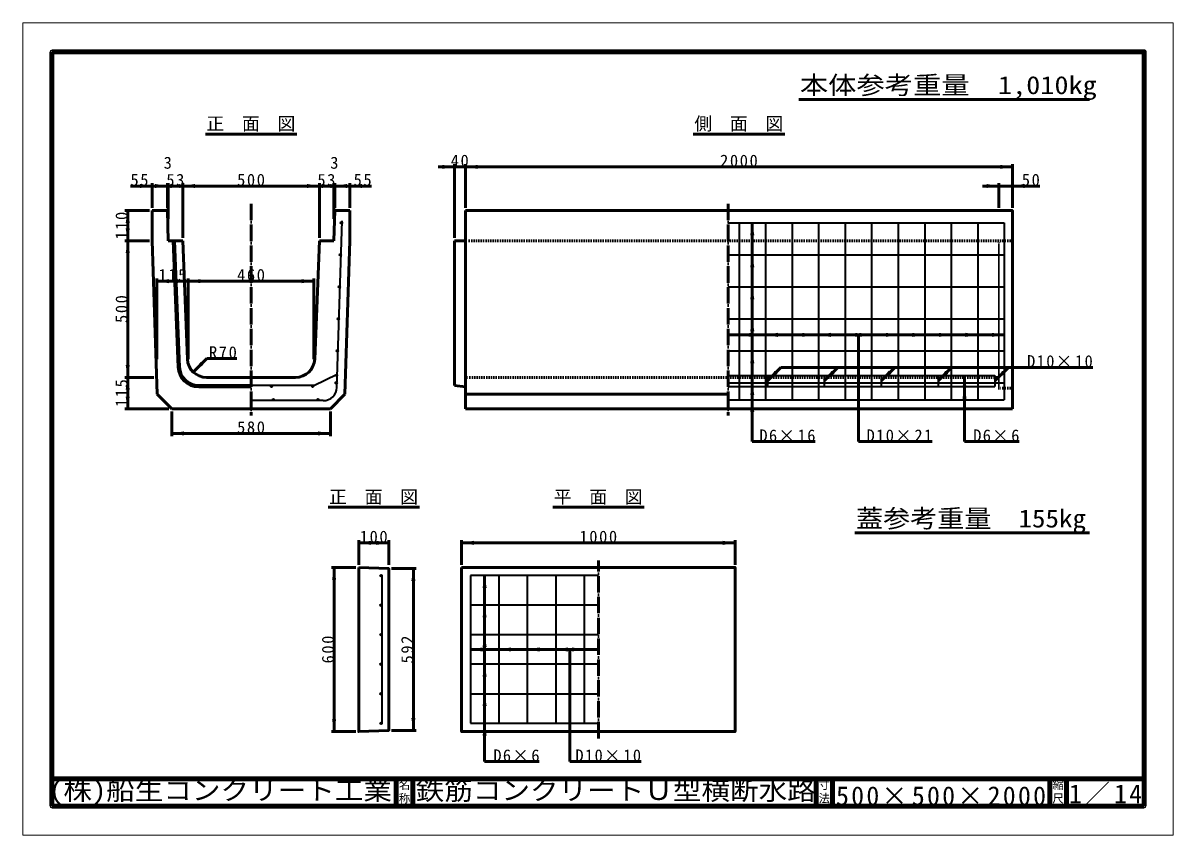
# Model space of a CAD drawing. Units: millimetres, scale not verified. Extents: x -2102 to 2102, y -1485 to 1485.
import ezdxf
from ezdxf.enums import TextEntityAlignment as Align

# ---------------------------------------------------------------- set-up
doc = ezdxf.new("R2010")
doc.units = ezdxf.units.MM
doc.header["$LTSCALE"] = 5
doc.linetypes.add('DOTTED', pattern=[1.75, 0.25, -1.5])
doc.linetypes.add('LONG_DASHED_DOTTED', pattern=[15.25, 12, -1.5, 0.25, -1.5])
doc.layers.add('0-0_V-nasSTD', color=7, linetype='Continuous', lineweight=50)
doc.layers.add('0-1_0', color=7, linetype='Continuous', lineweight=50)
doc.styles.add('ＭＳ ゴシック', font='')
doc.styles.get('ＭＳ ゴシック').set_extended_font_data('MS Gothic')

msp = doc.modelspace()

# ---------------------------------------------------------------- hatches: boundary and pattern name
at = {"layer": '0-0_V-nasSTD'}
for points in [[(-935.124, 753.789, 1), (-941.124, 753.789, 1)], [(-938.953, 636.789, 1), (-944.953, 636.789, 1)], [(-942.781, 519.789, 1), (-948.781, 519.789, 1)], [(-946.61, 402.789, 1), (-952.61, 402.789, 1)], [(-950.439, 285.789, 1), (-956.439, 285.789, 1)], [(-954.267, 168.789, 1), (-960.267, 168.789, 1)], [(-953.368, 195.997, 1), (-959.368, 195.997, 1)], [(-1190.624, 155.789, 1), (-1196.624, 155.789, 1)], [(-1040.624, 155.789, 1), (-1046.624, 155.789, 1)], [(-1184.124, 106.789, 1), (-1190.124, 106.789, 1)], [(-1021.124, 106.789, 1), (-1027.124, 106.789, 1)]]:
    msp.add_hatch(color=256, dxfattribs=at).paths.add_polyline_path(points)

# ---------------------------------------------------------------- linework, layer by layer
at = {"layer": '0-0_V-nasSTD', "lineweight": 100}
for p, q in [((-1997.5, 1380), (-1997.5, -1380)), ((-737.5, -1280), (-737.5, -1380)), ((-677.5, -1280), (-677.5, -1380)), ((797.5, -1280), (797.5, -1380)), ((857.5, -1280), (857.5, -1380)), ((1652.5, -1280), (1652.5, -1380)), ((1652.5, -1280), (1652.5, -1380)), ((1712.5, -1280), (1712.5, -1380)), ((-1997.5, -1380), (1997.5, -1380))]:
    msp.add_line(p, q, dxfattribs=at)
at = {"layer": '0-0_V-nasSTD'}
for p, q in [((-524.429, 968.789), (-524.429, 698.789)), ((-484.429, 968.789), (-484.429, 808.789)), ((1515.571, 968.789), (1515.571, 808.789)), ((-484.429, 958.789), (1515.571, 958.789)), ((-1709.624, 888.789), (-1629.624, 888.789)), ((-1629.624, 898.789), (-1629.624, 808.789)), ((-1629.624, 888.789), (-1574.624, 888.789)), ((-1574.624, 898.789), (-1574.624, 808.789)), ((-1571.624, 898.789), (-1571.624, 768.789)), ((-1518.624, 898.789), (-1518.624, 698.789)), ((-1518.624, 888.789), (-1018.624, 888.789)), ((-1018.624, 898.789), (-1018.624, 698.789)), ((-965.624, 888.789), (-1018.624, 888.789)), ((-965.624, 898.789), (-965.624, 768.789)), ((-962.624, 898.789), (-962.624, 808.789)), ((-907.624, 898.789), (-907.624, 808.789)), ((-827.624, 888.789), (-907.624, 888.789)), ((1465.571, 888.789), (1405.571, 888.789)), ((1465.571, 898.789), (1465.571, 808.789)), ((-1729.624, 798.789), (-1639.624, 798.789)), ((-1719.624, 798.789), (-1719.624, 688.789)), ((-1629.624, 798.789), (-1629.624, 688.789)), ((-1574.624, 798.789), (-1629.624, 798.789)), ((-1574.624, 798.789), (-1571.624, 688.789)), ((-962.624, 798.789), (-965.624, 688.789)), ((-962.624, 798.789), (-907.624, 798.789)), ((-907.624, 688.789), (-907.624, 798.789)), ((-484.429, 798.789), (-484.429, 73.789)), ((564.071, 753.789), (564.071, -46.211)), ((-1729.624, 688.789), (-1639.624, 688.789)), ((-1719.624, 688.789), (-1719.624, 188.789)), ((-1629.624, 688.789), (-1611.641, 126.806)), ((-1571.624, 688.789), (-1518.624, 688.789)), ((-1553.624, 688.789), (-1535.104, 225.792)), ((-1548.624, 688.789), (-1530.112, 225.992)), ((-1518.624, 688.789), (-1501.312, 255.992)), ((-1035.936, 255.992), (-1018.624, 688.789)), ((-965.624, 688.789), (-1018.624, 688.789)), ((-925.607, 126.806), (-907.624, 688.789)), ((-524.429, 688.789), (-524.429, 158.789)), ((-524.429, 688.789), (-484.429, 688.789)), ((-1613.624, 550.782), (-1613.624, 255.782)), ((-1498.624, 550.782), (-1498.624, 255.782)), ((-1038.624, 550.782), (-1038.624, 255.782)), ((-1498.624, 540.782), (-1613.624, 540.782)), ((-1498.624, 540.782), (-1038.624, 540.782)), ((1485.571, 344.289), (475.571, 344.289)), ((952.071, 344.289), (952.071, -46.211)), ((-1479.866, 208.312), (-1430.369, 257.81)), ((-1320.369, 257.81), (-1430.369, 257.81)), ((669.068, 225.391), (619.571, 175.893)), ((1809.068, 225.391), (669.068, 225.391)), ((877.068, 225.391), (827.571, 175.893)), ((1085.068, 225.391), (1035.571, 175.893)), ((1293.068, 225.391), (1243.571, 175.893)), ((1501.068, 225.391), (1451.571, 175.893)), ((-1729.624, 188.789), (-1624.624, 188.789)), ((-1719.624, 188.789), (-1719.624, 73.789)), ((-1431.368, 188.789), (-1105.88, 188.789)), ((1340.071, 195.997), (1340.071, -46.211)), ((-1611.641, 126.806), (-1558.624, 73.789)), ((-1460.168, 158.789), (-1268.624, 158.789)), ((-1460.164, 153.789), (-1268.624, 153.789)), ((-978.624, 73.789), (-925.607, 126.806)), ((-524.429, 158.789), (-484.429, 153.789)), ((475.571, 126.806), (-484.429, 126.806)), ((-1729.624, 73.789), (-1569.624, 73.789)), ((-1558.624, 73.789), (-978.624, 73.789)), ((-1558.624, 63.789), (-1558.624, -26.211)), ((-978.624, 63.789), (-978.624, -26.211)), ((1515.571, 73.789), (-484.429, 73.789)), ((-1558.624, -16.211), (-978.624, -16.211)), ((564.071, -46.211), (794.071, -46.211)), ((952.071, -46.211), (1222.071, -46.211)), ((1340.071, -46.211), (1540.071, -46.211)), ((-875.038, -406.431), (-875.038, -496.431)), ((-875.038, -416.431), (-765.038, -416.431)), ((-765.038, -406.431), (-765.038, -496.431)), ((-498.638, -406.431), (-498.638, -496.431)), ((-498.638, -416.431), (501.362, -416.431)), ((501.362, -406.431), (501.362, -496.431)), ((-975.038, -506.431), (-885.038, -506.431)), ((-965.038, -506.431), (-965.038, -1106.431)), ((-665.038, -510.431), (-755.038, -510.431)), ((-675.038, -510.431), (-675.038, -1102.431)), ((-414.638, -536.431), (-414.638, -1216.431)), ((1.362, -806.431), (-466.638, -806.431)), ((-102.638, -806.431), (-102.638, -1216.431)), ((-975.038, -1106.431), (-885.038, -1106.431)), ((-665.038, -1102.431), (-755.038, -1102.431)), ((-414.638, -1216.431), (-214.638, -1216.431)), ((-102.638, -1216.431), (157.362, -1216.431))]:
    msp.add_line(p, q, dxfattribs=at)
at = {"layer": '0-0_V-nasSTD', "linetype": 'LONG_DASHED_DOTTED'}
for p, q in [((-1268.624, 823.789), (-1268.624, 48.789)), ((475.571, 823.789), (475.571, 48.789)), ((1.362, -1131.431), (1.362, -481.431))]:
    msp.add_line(p, q, dxfattribs=at)
at = {"layer": '0-0_V-nasSTD', "lineweight": 35}
for p, q in [((-954.811, 152.19), (-934.86, 761.864)), ((475.571, 753.789), (1485.571, 753.789)), ((515.571, 753.789), (515.571, 106.789)), ((612.571, 753.789), (612.571, 106.789)), ((709.571, 753.789), (709.571, 106.789)), ((806.571, 753.789), (806.571, 106.789)), ((903.571, 753.789), (903.571, 106.789)), ((1000.571, 753.789), (1000.571, 106.789)), ((1097.571, 753.789), (1097.571, 106.789)), ((1194.571, 753.789), (1194.571, 106.789)), ((1291.571, 753.789), (1291.571, 106.789)), ((1388.571, 753.789), (1388.571, 106.789)), ((1485.571, 753.789), (1485.571, 106.789)), ((475.571, 636.789), (1485.571, 636.789)), ((475.571, 519.789), (1485.571, 519.789)), ((475.571, 402.789), (1485.571, 402.789)), ((475.571, 285.789), (1485.571, 285.789)), ((-1038.624, 158.789), (-953.218, 200.866)), ((475.571, 195.997), (1451.571, 195.997)), ((475.571, 168.789), (1485.571, 168.789)), ((619.571, 195.997), (619.571, 155.789)), ((827.571, 195.997), (827.571, 155.789)), ((1035.571, 195.997), (1035.571, 155.789)), ((1243.571, 195.997), (1243.571, 155.789)), ((1451.571, 195.997), (1451.571, 155.789)), ((-1038.624, 158.789), (-1268.624, 158.789)), ((475.571, 155.789), (1451.571, 155.789)), ((-1004.785, 103.789), (-1268.624, 103.789)), ((475.571, 106.789), (1485.571, 106.789)), ((-790.038, -536.431), (-790.038, -1076.431)), ((-466.638, -536.431), (-466.638, -1076.431)), ((1.362, -536.431), (-466.638, -536.431)), ((-362.638, -536.431), (-362.638, -1076.431)), ((-258.638, -536.431), (-258.638, -1076.431)), ((-154.638, -536.431), (-154.638, -1076.431)), ((-50.638, -536.431), (-50.638, -1076.431)), ((1.362, -644.431), (-466.638, -644.431)), ((1.362, -752.431), (-466.638, -752.431)), ((1.362, -860.431), (-466.638, -860.431)), ((-466.638, -968.431), (1.362, -968.431)), ((-466.638, -1076.431), (1.362, -1076.431))]:
    msp.add_line(p, q, dxfattribs=at)
at = {"layer": '0-0_V-nasSTD', "linetype": 'DOTTED'}
for p, q in [((1515.571, 688.789), (-484.429, 688.789)), ((1465.571, 188.789), (-484.429, 188.789))]:
    msp.add_line(p, q, dxfattribs=at)
at = {"layer": '0-0_V-nasSTD', "lineweight": 18}
for points in [[(-2102.5, -1485), (-2102.5, 1485), (2102.5, 1485), (2102.5, -1485)], [(-2002.5, -1385), (-2002.5, 1385), (2002.5, 1385), (2002.5, -1385)]]:
    msp.add_lwpolyline(points, close=True, dxfattribs=at)
at = {"layer": '0-0_V-nasSTD', "lineweight": 100}
msp.add_lwpolyline([(1997.5, -1380), (1997.5, 1380), (-1997.5, 1380)], dxfattribs=at)
at = {"layer": '0-0_V-nasSTD'}
for points in [[(-484.429, 958.789), (-524.429, 958.789), (-584.429, 958.789)], [(-1574.624, 888.789), (-1571.624, 888.789), (-1518.624, 888.789)], [(-907.624, 888.789), (-962.624, 888.789), (-965.624, 888.789)], [(1465.571, 888.789), (1515.571, 888.789), (1615.571, 888.789)], [(1515.571, 73.789), (1515.571, 798.789), (-484.429, 798.789)]]:
    msp.add_lwpolyline(points, dxfattribs=at)
at = {"layer": '0-0_V-nasSTD', "linetype": 'DOTTED'}
msp.add_lwpolyline([(1515.571, 148.789), (1465.571, 148.789), (1465.571, 688.789)], dxfattribs=at)
at = {"layer": '0-0_V-nasSTD'}
for points in [[(-875.038, -506.431), (-875.038, -1106.431), (-765.038, -1102.431), (-765.038, -510.431)], [(-498.638, -506.431), (-498.638, -1106.431), (501.362, -1106.431), (501.362, -506.431)]]:
    msp.add_lwpolyline(points, close=True, dxfattribs=at)
at = {"layer": '0-0_V-nasSTD', "lineweight": 35}
for centre in [(-938.124, 753.789), (-941.953, 636.789), (-945.781, 519.789), (-949.61, 402.789), (-953.439, 285.789), (-957.267, 168.789), (-956.368, 195.997), (-1193.624, 155.789), (-1043.624, 155.789), (-1187.124, 106.789), (-1024.124, 106.789), (-793.038, -536.431), (-793.038, -644.431), (-793.038, -752.431), (-793.038, -860.431), (-793.038, -968.431), (-793.038, -1076.431)]:
    msp.add_circle(centre, 3, dxfattribs=at)
at = {"layer": '0-0_V-nasSTD'}
for centre, radius, start, end in [((-1431.368, 258.789), 70, 182.29061, 270), ((-1105.88, 258.789), 70, 270, 357.70939), ((-1460.164, 228.789), 75, 182.29061, 270), ((-1460.168, 228.789), 70, 182.29061, 270)]:
    msp.add_arc(centre, radius, start, end, dxfattribs=at)
at = {"layer": '0-0_V-nasSTD', "lineweight": 35}
msp.add_arc((-1004.785, 153.789), 50, 270, 358.16716, dxfattribs=at)
at = {"layer": '0-0_V-nasSTD'}
for points in [[(-569.429, 951.289), (-569.429, 966.289), (-524.429, 958.789)], [(-484.429, 958.789), (-439.429, 951.289), (-439.429, 966.289)], [(1470.571, 951.289), (1470.571, 966.289), (1515.571, 958.789)], [(-1674.624, 881.289), (-1674.624, 896.289), (-1629.624, 888.789)], [(-1619.624, 881.289), (-1619.624, 896.289), (-1574.624, 888.789)], [(-1571.624, 888.789), (-1526.624, 881.289), (-1526.624, 896.289)], [(-1563.624, 881.289), (-1563.624, 896.289), (-1518.624, 888.789)], [(-1518.624, 888.789), (-1473.624, 881.289), (-1473.624, 896.289)], [(-1063.624, 881.289), (-1063.624, 896.289), (-1018.624, 888.789)], [(-1018.624, 888.789), (-973.624, 881.289), (-973.624, 896.289)], [(-1010.624, 881.289), (-1010.624, 896.289), (-965.624, 888.789)], [(-962.624, 888.789), (-917.624, 881.289), (-917.624, 896.289)], [(-907.624, 888.789), (-862.624, 881.289), (-862.624, 896.289)], [(1420.571, 881.289), (1420.571, 896.289), (1465.571, 888.789)], [(1515.571, 888.789), (1560.571, 881.289), (1560.571, 896.289)], [(-1727.124, 753.789), (-1719.624, 798.789), (-1712.124, 753.789)], [(-1727.124, 733.789), (-1719.624, 688.789), (-1712.124, 733.789)], [(556.571, 708.789), (564.071, 753.789), (571.571, 708.789)], [(-1727.124, 643.789), (-1719.624, 688.789), (-1712.124, 643.789)], [(556.571, 591.789), (564.071, 636.789), (571.571, 591.789)], [(-1613.624, 540.782), (-1568.624, 533.282), (-1568.624, 548.282)], [(-1543.624, 533.282), (-1543.624, 548.282), (-1498.624, 540.782)], [(-1498.624, 540.782), (-1453.624, 533.282), (-1453.624, 548.282)], [(-1083.624, 533.282), (-1083.624, 548.282), (-1038.624, 540.782)], [(556.571, 474.789), (564.071, 519.789), (571.571, 474.789)], [(556.571, 357.789), (564.071, 402.789), (571.571, 357.789)], [(515.571, 344.289), (560.571, 336.789), (560.571, 351.789)], [(612.571, 344.289), (657.571, 336.789), (657.571, 351.789)], [(709.571, 344.289), (754.571, 336.789), (754.571, 351.789)], [(806.571, 344.289), (851.571, 336.789), (851.571, 351.789)], [(903.571, 344.289), (948.571, 336.789), (948.571, 351.789)], [(955.571, 336.789), (955.571, 351.789), (1000.571, 344.289)], [(1052.571, 336.789), (1052.571, 351.789), (1097.571, 344.289)], [(1149.571, 336.789), (1149.571, 351.789), (1194.571, 344.289)], [(1246.571, 336.789), (1246.571, 351.789), (1291.571, 344.289)], [(1343.571, 336.789), (1343.571, 351.789), (1388.571, 344.289)], [(1440.571, 336.789), (1440.571, 351.789), (1485.571, 344.289)], [(556.571, 240.789), (564.071, 285.789), (571.571, 240.789)], [(-1727.124, 233.789), (-1719.624, 188.789), (-1712.124, 233.789)], [(-1479.866, 208.312), (-1453.35, 245.436), (-1442.743, 234.829)], [(619.571, 175.893), (646.087, 213.016), (656.694, 202.41)], [(827.571, 175.893), (854.087, 213.016), (864.694, 202.41)], [(1035.571, 175.893), (1062.087, 213.016), (1072.694, 202.41)], [(1243.571, 175.893), (1270.087, 213.016), (1280.694, 202.41)], [(1451.571, 175.893), (1478.087, 213.016), (1488.694, 202.41)], [(-1727.124, 143.789), (-1719.624, 188.789), (-1712.124, 143.789)], [(556.571, 123.789), (564.071, 168.789), (571.571, 123.789)], [(1332.571, 150.997), (1340.071, 195.997), (1347.571, 150.997)], [(1332.571, 110.789), (1340.071, 155.789), (1347.571, 110.789)], [(-1727.124, 118.789), (-1719.624, 73.789), (-1712.124, 118.789)], [(556.571, 61.789), (564.071, 106.789), (571.571, 61.789)], [(-1558.624, -16.211), (-1513.624, -23.711), (-1513.624, -8.711)], [(-1023.624, -23.711), (-1023.624, -8.711), (-978.624, -16.211)], [(-875.038, -416.431), (-830.038, -423.931), (-830.038, -408.931)], [(-810.038, -423.931), (-810.038, -408.931), (-765.038, -416.431)], [(-498.638, -416.431), (-453.638, -423.931), (-453.638, -408.931)], [(456.362, -423.931), (456.362, -408.931), (501.362, -416.431)], [(-972.538, -551.431), (-965.038, -506.431), (-957.538, -551.431)], [(-796.004, -536.885), (-795.411, -534.594), (-794.752, -538.893)], [(-795.411, -534.594), (-794.752, -538.893), (-793.342, -533.446)], [(-794.752, -538.893), (-793.342, -533.446), (-791.084, -534.154)], [(-794.752, -538.893), (-791.084, -534.154), (-790.042, -536.279)], [(-794.752, -538.893), (-790.864, -538.497), (-790.042, -536.279)], [(-794.752, -538.893), (-793.038, -539.431), (-790.864, -538.497)], [(-682.538, -555.431), (-675.038, -510.431), (-667.538, -555.431)], [(-422.138, -581.431), (-414.638, -536.431), (-407.138, -581.431)], [(-796.004, -644.885), (-795.411, -642.594), (-794.752, -646.893)], [(-795.411, -642.594), (-794.752, -646.893), (-793.342, -641.446)], [(-794.752, -646.893), (-793.342, -641.446), (-791.084, -642.154)], [(-794.752, -646.893), (-791.084, -642.154), (-790.042, -644.279)], [(-794.752, -646.893), (-790.864, -646.497), (-790.042, -644.279)], [(-794.752, -646.893), (-793.038, -647.431), (-790.864, -646.497)], [(-422.138, -689.431), (-414.638, -644.431), (-407.138, -689.431)], [(-796.004, -752.885), (-795.411, -750.594), (-794.752, -754.893)], [(-795.411, -750.594), (-794.752, -754.893), (-793.342, -749.446)], [(-794.752, -754.893), (-793.342, -749.446), (-791.084, -750.154)], [(-794.752, -754.893), (-791.084, -750.154), (-790.042, -752.279)], [(-794.752, -754.893), (-790.864, -754.497), (-790.042, -752.279)], [(-794.752, -754.893), (-793.038, -755.431), (-790.864, -754.497)], [(-422.138, -797.431), (-414.638, -752.431), (-407.138, -797.431)], [(-466.638, -806.431), (-421.638, -813.931), (-421.638, -798.931)], [(-362.638, -806.431), (-317.638, -813.931), (-317.638, -798.931)], [(-258.638, -806.431), (-213.638, -813.931), (-213.638, -798.931)], [(-154.638, -806.431), (-109.638, -813.931), (-109.638, -798.931)], [(-95.638, -813.931), (-95.638, -798.931), (-50.638, -806.431)], [(-796.004, -860.885), (-795.411, -858.594), (-794.752, -862.893)], [(-795.411, -858.594), (-794.752, -862.893), (-793.342, -857.446)], [(-794.752, -862.893), (-793.342, -857.446), (-791.084, -858.154)], [(-794.752, -862.893), (-791.084, -858.154), (-790.042, -860.279)], [(-794.752, -862.893), (-790.864, -862.497), (-790.042, -860.279)], [(-794.752, -862.893), (-793.038, -863.431), (-790.864, -862.497)], [(-422.138, -905.431), (-414.638, -860.431), (-407.138, -905.431)], [(-796.004, -968.885), (-795.411, -966.594), (-794.752, -970.893)], [(-795.411, -966.594), (-794.752, -970.893), (-793.342, -965.446)], [(-794.752, -970.893), (-793.342, -965.446), (-791.084, -966.154)], [(-794.752, -970.893), (-791.084, -966.154), (-790.042, -968.279)], [(-794.752, -970.893), (-790.864, -970.497), (-790.042, -968.279)], [(-794.752, -970.893), (-793.038, -971.431), (-790.864, -970.497)], [(-422.138, -1013.431), (-414.638, -968.431), (-407.138, -1013.431)], [(-972.538, -1061.431), (-965.038, -1106.431), (-957.538, -1061.431)], [(-796.004, -1076.885), (-795.411, -1074.594), (-794.752, -1078.893)], [(-795.411, -1074.594), (-794.752, -1078.893), (-793.342, -1073.446)], [(-794.752, -1078.893), (-793.342, -1073.446), (-791.084, -1074.154)], [(-794.752, -1078.893), (-791.084, -1074.154), (-790.042, -1076.279)], [(-794.752, -1078.893), (-790.864, -1078.497), (-790.042, -1076.279)], [(-794.752, -1078.893), (-793.038, -1079.431), (-790.864, -1078.497)], [(-682.538, -1057.431), (-675.038, -1102.431), (-667.538, -1057.431)], [(-422.138, -1121.431), (-414.638, -1076.431), (-407.138, -1121.431)]]:
    msp.add_solid(points, dxfattribs=at)
at = {"layer": '0-1_0'}
for p, q in [((734, 1205), (1797.5, 1205)), ((-1435.624, 1078.789), (-1101.624, 1078.789)), ((348.571, 1078.789), (682.571, 1078.789)), ((-987.038, -286.431), (-653.038, -286.431)), ((-165.638, -286.431), (168.362, -286.431)), ((939.5, -380), (1797.5, -380))]:
    msp.add_line(p, q, dxfattribs=at)
at = {"layer": '0-1_0', "lineweight": 100}
msp.add_line((-1997.5, -1280), (1997.5, -1280), dxfattribs=at)

# ---------------------------------------------------------------- texts
at = {"layer": '0-0_V-nasSTD', "style": 'ＭＳ ゴシック'}
for s, height, width, p in [('本体参考重量\u30001,010kg', 65.98, 1.15, (738, 1205)), ('蓋参考重量\u3000155kg', 65.98, 1.1, (943.5, -380)), ('(株)船生コンクリート工業', 69.65, 1.1, (-2007.14, -1377.45)), ('鉄筋コンクリートＵ型横断水路', 69.65, 1.1, (-666.75, -1377.53))]:
    msp.add_text(s, height=height, dxfattribs=dict(at, width=width)).set_placement(p, align=Align.BOTTOM_LEFT)
for s, height, p in [('正\u3000面\u3000図', 47.65, (-1431.628, 1078.789)), ('側\u3000面\u3000図', 47.65, (352.567, 1078.789)), ('3', 43.99, (-1588.124, 938.786)), ('3', 43.99, (-979.124, 938.786)), ('正\u3000面\u3000図', 47.65, (-983.042, -286.431)), ('平\u3000面\u3000図', 47.65, (-161.642, -286.431)), ('名', 30.79, (-728.518, -1326.001)), ('寸', 30.79, (806.482, -1326.001)), ('縮', 30.79, (1661.482, -1326.001)), ('称', 30.79, (-728.524, -1375.99)), ('法', 30.79, (806.476, -1375.99)), ('尺', 30.79, (1661.476, -1375.99))]:
    msp.add_text(s, height=height, dxfattribs=at).set_placement(p, align=Align.BOTTOM_LEFT)
at = {"layer": '0-0_V-nasSTD', "attachment_point": 7, "style": 'ＭＳ ゴシック'}
for s, insert, char_height in [('\\T1.2;40', (-538.575, 958.789), 43.99), ('\\T1.2;2000', (446.465, 958.789), 43.99), ('\\T1.2;55', (-1709.624, 888.684), 43.99), ('\\T1.2;53', (-1578.422, 888.602), 43.99), ('\\T1.2;500', (-1319.611, 888.789), 43.99), ('\\T1.2;53', (-1026.068, 888.509), 43.99), ('\\T1.2;55', (-893.624, 888.789), 43.99), ('\\T1.2;50', (1549.571, 888.789), 43.99), ('\\T1.2;115', (-1607.111, 540.782), 43.99), ('\\T1.2;460', (-1319.611, 540.782), 43.99), ('\\T1.2;R70', (-1422.369, 257.81), 43.99), ('\\T1.17;D10×10', (1569.068, 225.391), 43.99), ('\\T1.2;580', (-1319.611, -16.211), 43.99), ('\\T1.17;D6×16', (590.071, -46.211), 43.99), ('\\T1.17;D10×21', (982.071, -46.211), 43.99), ('\\T1.16;D6×6', (1372.071, -46.211), 43.99), ('\\T1.2;100', (-871.025, -416.431), 43.99), ('\\T1.2;1000', (-67.744, -416.431), 43.99), ('\\T1.16;D6×6', (-382.638, -1216.431), 43.99), ('\\T1.17;D10×10', (-82.638, -1216.431), 43.99), ('\\T1.16;1／14', (1722, -1377.418), 69.65), ('\\T1.17;500×500×2000', (870.25, -1377.53), 69.65)]:
    msp.add_mtext(s, dxfattribs=dict(at, insert=insert, char_height=char_height))
at = {"layer": '0-0_V-nasSTD', "char_height": 43.99, "attachment_point": 7, "rotation": 90, "style": 'ＭＳ ゴシック'}
for s, insert in [('\\T1.2;110', (-1719.624, 692.802)), ('\\T1.2;500', (-1719.624, 387.802)), ('\\T1.2;115', (-1719.624, 80.302)), ('\\T1.2;600', (-965.038, -857.418)), ('\\T1.2;592', (-675.038, -857.418))]:
    msp.add_mtext(s, dxfattribs=dict(at, insert=insert))

doc.saveas('drawing.dxf')
